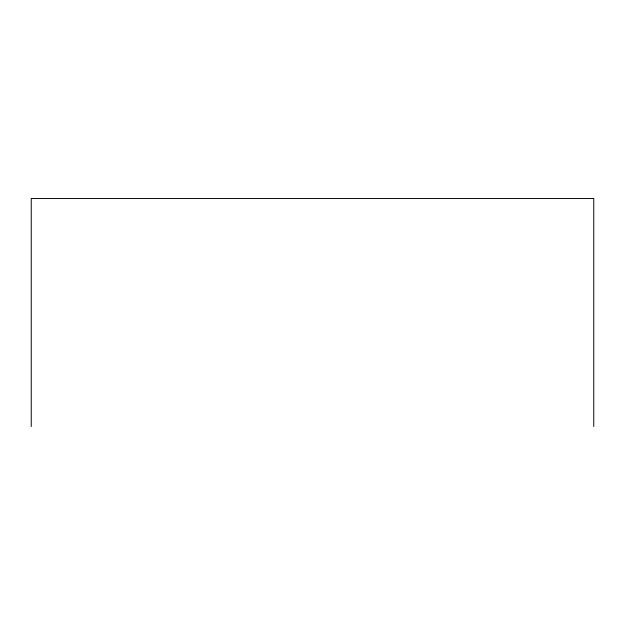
<?xml version="1.0" encoding="UTF-8"?>
<svg xmlns="http://www.w3.org/2000/svg" width="625" height="625" viewBox="0 0 625 625"><rect width="100%" height="100%" fill="white"/><g stroke="black" fill="none" stroke-linecap="round" stroke-linejoin="round"><path stroke-width="0.94" d="M593.75 426.523L593.75 198.477L31.25 198.477L31.25 426.523"/></g></svg>
